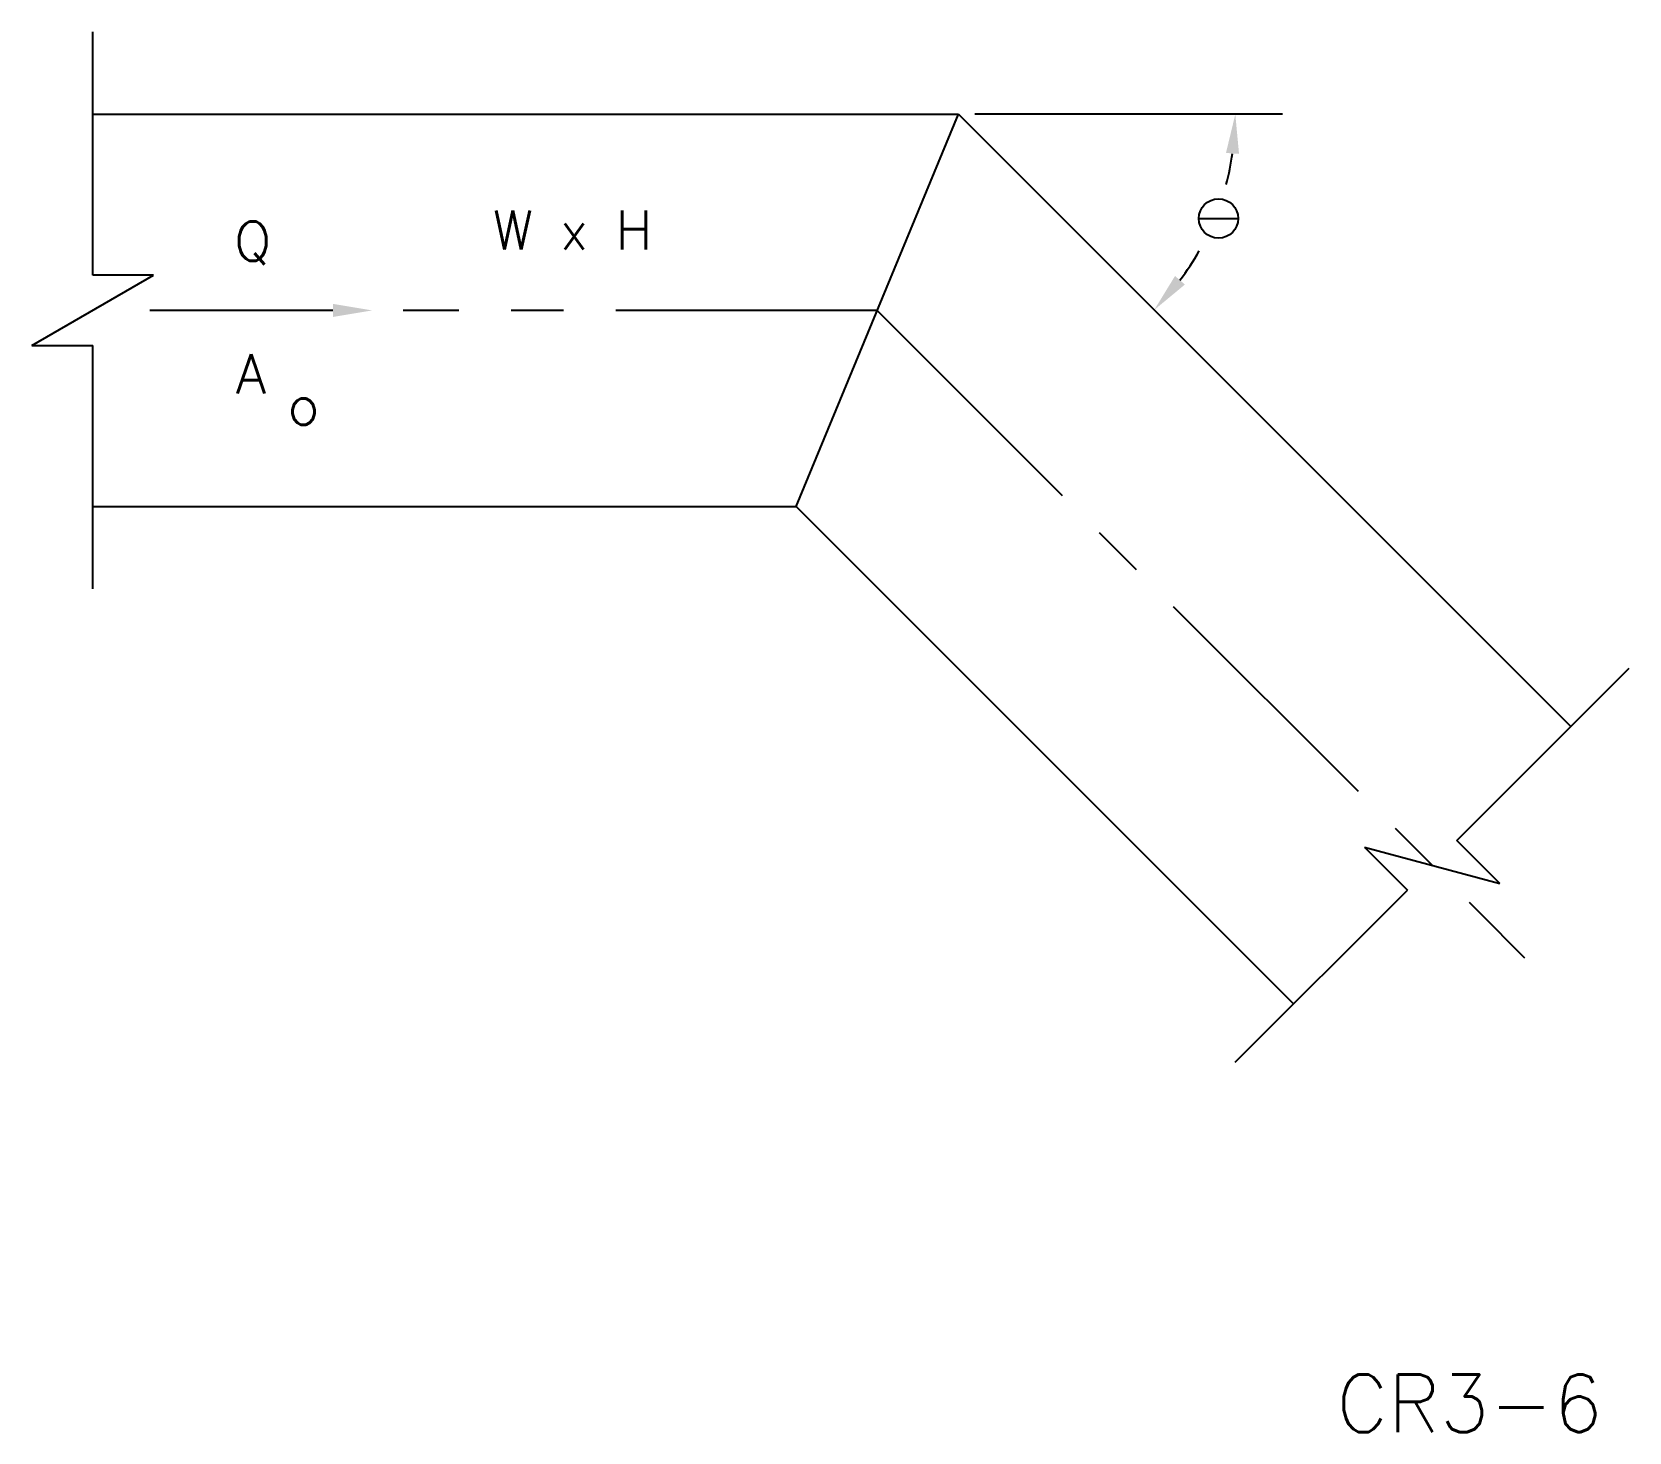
# Model space of a CAD drawing. Extents: x 2.91 to 9.02, y 1.22 to 6.57.
import ezdxf
from ezdxf.enums import TextEntityAlignment as Align

# ---------------------------------------------------------------- set-up
doc = ezdxf.new("R2010")
doc.units = 0
doc.header["$LTSCALE"] = 0.8
doc.header["$MEASUREMENT"] = 0
doc.linetypes.add('CENTER', pattern=[2, 1.25, -0.25, 0.25, -0.25])
doc.layers.get('0').update_dxf_attribs({"linetype": 'CONTINUOUS'})
doc.layers.add('DIM', color=7, linetype='CONTINUOUS')
doc.styles.add('ROMANS', font='romans')

msp = doc.modelspace()

# ---------------------------------------------------------------- linework, layer by layer
for p, q in [((3.1447, 5.6442), (3.1447, 6.5747)), ((3.1447, 6.26), (6.4554, 6.26)), ((5.8341, 4.76), (6.4554, 6.26)), ((6.4554, 6.26), (8.7964, 3.919)), ((7.6934, 6.26), (6.5179, 6.26)), ((7.3741, 5.8616), (7.5241, 5.8616)), ((2.9124, 5.3758), (3.3771, 5.6442)), ((3.3771, 5.6442), (3.1447, 5.6442)), ((4.0629, 5.51), (3.3626, 5.51)), ((2.9124, 5.3758), (3.1447, 5.3758)), ((3.1447, 4.4453), (3.1447, 5.3758)), ((3.1447, 4.76), (5.8341, 4.76)), ((5.8341, 4.76), (7.7357, 2.8584)), ((8.3609, 3.4836), (9.0189, 4.1416)), ((8.5252, 3.3192), (8.3609, 3.4836)), ((8.0069, 3.4581), (8.1712, 3.2938)), ((8.0069, 3.4581), (8.5252, 3.3192)), ((7.5132, 2.6358), (8.1712, 3.2938))]:
    msp.add_line(p, q)
at = {"linetype": 'CENTER'}
for q in [(4.3315, 5.51), (8.4428, 3.2119)]:
    msp.add_line((6.1447, 5.51), q, dxfattribs=at)
msp.add_circle((7.4491, 5.8616), 0.075)
for start, end in [(345.28505, 351.86972), (323.13028, 330.4471)]:
    msp.add_arc((6.4554, 6.26), 1.058, start, end)
for points in [[(7.4778, 6.1122), (7.5277, 6.1086), (7.5134, 6.26)], [(7.2829, 5.6416), (7.3207, 5.6089), (7.2035, 5.5119)], [(4.0629, 5.535), (4.0629, 5.485), (4.2129, 5.51)]]:
    msp.add_solid(points)
at = {"layer": 'DIM'}
msp.add_line((8.4428, 3.2119), (8.6196, 3.0351), dxfattribs=at)

# ---------------------------------------------------------------- texts
at = {"style": 'ROMANS'}
for s, p in [('Q', (3.6859, 5.6999)), ('A', (3.6925, 5.193)), ('o', (3.8895, 5.073))]:
    msp.add_text(s, height=0.15, dxfattribs=at).set_placement(p)
at = {"layer": 'DIM', "style": 'ROMANS'}
msp.add_text('W x H', height=0.15, dxfattribs=at).set_placement((4.674, 5.6975), align=Align.BOTTOM_LEFT)
msp.add_text('CR3-6', height=0.22, dxfattribs=at).set_placement((7.8997, 1.2216))

doc.saveas('drawing.dxf')
